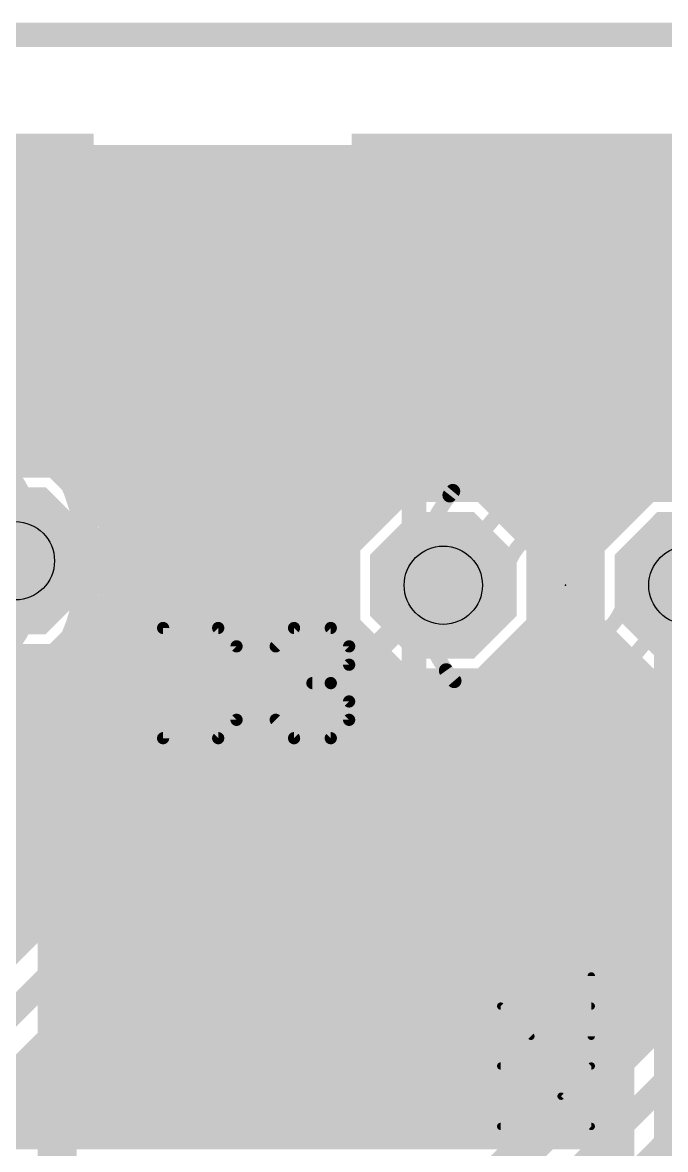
# Model space of a CAD drawing. Extents: x 0 to 10.8, y 0 to 6.1.
# Drawn here: x 4.6068 to 4.8698, y 4.072 to 4.5326 of the extents above; entities that cross this region are included whole.
import ezdxf

# ---------------------------------------------------------------- set-up
doc = ezdxf.new("R2010")
doc.units = 0
for name, color, linetype in [('1', 22, 'CONTINUOUS'), ('116', 253, 'CONTINUOUS'), ('16', 175, 'CONTINUOUS'), ('17', 82, 'CONTINUOUS'), ('20', 7, 'CONTINUOUS'), ('21', 253, 'CONTINUOUS'), ('23', 7, 'CONTINUOUS'), ('25', 253, 'CONTINUOUS'), ('29', 253, 'CONTINUOUS'), ('30', 253, 'CONTINUOUS'), ('37', 253, 'CONTINUOUS'), ('44', 253, 'CONTINUOUS'), ('51', 253, 'CONTINUOUS')]:
    doc.layers.add(name, color=color, linetype=linetype)

# ---------------------------------------------------------------- blocks, each defined once
blk = doc.blocks.new('RECT')
blk.add_solid([(-0.5, -0.5), (0.5, -0.5), (-0.5, 0.5), (0.5, 0.5)])
blk = doc.blocks.new('OCTAGONP')
at = {"const_width": 0.5}
blk.add_lwpolyline([(-0.25, -0.103553), (-0.25, 0.103553), (-0.103553, 0.25), (0.103553, 0.25), (0.25, 0.103553), (0.25, -0.103553), (0.103553, -0.25), (-0.103553, -0.25), (-0.25, -0.103553), (-0.25, 0.103553)], dxfattribs=at)

msp = doc.modelspace()

# ---------------------------------------------------------------- linework, layer by layer
at = {"layer": '1'}
for points, const_width in [([(3.717157, 4.474559), (6.526291, 4.474559)], 0.016), ([(3.748213, 4.464), (6.548846, 4.464)], 0.016), ([(3.773965, 4.448), (6.532846, 4.448)], 0.016), ([(3.789965, 4.432), (6.516846, 4.432)], 0.016), ([(3.801776, 4.416), (6.500846, 4.416)], 0.016), ([(3.811012, 4.4), (6.484846, 4.4)], 0.016), ([(3.816665, 4.384), (6.468846, 4.384)], 0.016), ([(3.820953, 4.368), (6.452846, 4.368)], 0.016), ([(4.621311, 4.354579), (4.58652, 4.354579)], 0.016), ([(4.645913, 4.329976), (4.621311, 4.354579)], 0.016), ([(4.62389, 4.352), (6.436846, 4.352)], 0.016), ([(4.76152, 4.344579), (4.736917, 4.319976)], 0.016), ([(4.796311, 4.344579), (4.76152, 4.344579)], 0.016), ([(4.820913, 4.319976), (4.796311, 4.344579)], 0.016), ([(4.86152, 4.344579), (4.836917, 4.319976)], 0.016), ([(4.896311, 4.344579), (4.86152, 4.344579)], 0.016), ([(4.63989, 4.336), (4.752941, 4.336)], 0.016), ([(4.80489, 4.336), (4.852941, 4.336)], 0.016), ([(4.645913, 4.295185), (4.645913, 4.329976)], 0.016), ([(4.645913, 4.32), (4.736941, 4.32)], 0.016), ([(4.736917, 4.319976), (4.736917, 4.285185)], 0.016), ([(4.82089, 4.32), (4.836941, 4.32)], 0.016), ([(4.820913, 4.285185), (4.820913, 4.319976)], 0.016), ([(4.836917, 4.319976), (4.836917, 4.285185)], 0.016), ([(4.6, 4.31), (4.603917, 4.312583)], 0.01), ([(4.645913, 4.304), (4.736917, 4.304)], 0.016), ([(4.820913, 4.304), (4.836917, 4.304)], 0.016), ([(4.621311, 4.270583), (4.645913, 4.295185)], 0.016), ([(4.87, 4.295), (4.875, 4.3)], 0.01), ([(4.87, 3.93), (4.87, 4.295)], 0.01), ([(4.638728, 4.288), (4.736917, 4.288)], 0.016), ([(4.736917, 4.285185), (4.76152, 4.260583)], 0.016), ([(4.796311, 4.260583), (4.820913, 4.285185)], 0.016), ([(4.820913, 4.288), (4.836917, 4.288)], 0.016), ([(4.836917, 4.285185), (4.849, 4.273102)], 0.016), ([(4.622728, 4.272), (4.750102, 4.272)], 0.016), ([(4.807728, 4.272), (4.849, 4.272)], 0.016), ([(4.849, 4.273102), (4.849, 3.949417)], 0.016), ([(4.620996, 3.961299), (4.620996, 4.270583)], 0.016), ([(4.620996, 4.270583), (4.621311, 4.270583)], 0.016), ([(4.76152, 4.260583), (4.796311, 4.260583)], 0.016), ([(4.620996, 4.256), (4.849, 4.256)], 0.016), ([(4.620996, 4.24), (4.849, 4.24)], 0.016), ([(4.620996, 4.224), (4.849, 4.224)], 0.016), ([(4.620996, 4.208), (4.849, 4.208)], 0.016), ([(4.620996, 4.192), (4.849, 4.192)], 0.016), ([(4.620996, 4.176), (4.849, 4.176)], 0.016), ([(4.620996, 4.16), (4.849, 4.16)], 0.016), ([(4.620996, 4.144), (4.849, 4.144)], 0.016), ([(4.620996, 4.128), (4.849, 4.128)], 0.016), ([(4.620996, 4.112), (4.849, 4.112)], 0.016), ([(4.620996, 4.096), (4.849, 4.096)], 0.016), ([(4.620996, 4.08), (4.849, 4.08)], 0.016)]:
    msp.add_lwpolyline(points, dxfattribs=dict(at, const_width=const_width))
for points, const_width in [([(4.624139, 4.357407, 1), (4.618483, 4.35175)], 0.008), ([(4.621311, 4.350579, 1), (4.621311, 4.358579)], 0.008), ([(4.62389, 4.356, 1), (4.62389, 4.348)], 0.008), ([(4.76152, 4.348579, 1), (4.76152, 4.340579)], 0.008), ([(4.764348, 4.34175, 1), (4.758691, 4.347407)], 0.008), ([(4.799139, 4.347407, 1), (4.793483, 4.34175)], 0.008), ([(4.796311, 4.340579, 1), (4.796311, 4.348579)], 0.008), ([(4.86152, 4.348579, 1), (4.86152, 4.340579)], 0.008), ([(4.864348, 4.34175, 1), (4.858691, 4.347407)], 0.008), ([(4.63989, 4.34, 1), (4.63989, 4.332)], 0.008), ([(4.752941, 4.332, 1), (4.752941, 4.34)], 0.008), ([(4.80489, 4.34, 1), (4.80489, 4.332)], 0.008), ([(4.852941, 4.332, 1), (4.852941, 4.34)], 0.008), ([(4.649913, 4.329976, 1), (4.641913, 4.329976)], 0.008), ([(4.643085, 4.327148, 1), (4.648742, 4.332805)], 0.008), ([(4.645913, 4.324, 1), (4.645913, 4.316)], 0.008), ([(4.740917, 4.319976, 1), (4.732917, 4.319976)], 0.008), ([(4.734089, 4.322805, 1), (4.739746, 4.317148)], 0.008), ([(4.736941, 4.316, 1), (4.736941, 4.324)], 0.008), ([(4.82089, 4.324, 1), (4.82089, 4.316)], 0.008), ([(4.824913, 4.319976, 1), (4.816913, 4.319976)], 0.008), ([(4.818085, 4.317148, 1), (4.823742, 4.322805)], 0.008), ([(4.840917, 4.319976, 1), (4.832917, 4.319976)], 0.008), ([(4.834089, 4.322805, 1), (4.839746, 4.317148)], 0.008), ([(4.836941, 4.316, 1), (4.836941, 4.324)], 0.008), ([(4.605293, 4.310495, 1), (4.602541, 4.31467)], 0.005), ([(4.645913, 4.308, 1), (4.645913, 4.3)], 0.008), ([(4.736917, 4.3, 1), (4.736917, 4.308)], 0.008), ([(4.820913, 4.308, 1), (4.820913, 4.3)], 0.008), ([(4.836917, 4.3, 1), (4.836917, 4.308)], 0.008), ([(4.648742, 4.292357, 1), (4.643085, 4.298013)], 0.008), ([(4.641913, 4.295185, 1), (4.649913, 4.295185)], 0.008), ([(4.8725, 4.295, 1), (4.8675, 4.295)], 0.005), ([(4.868232, 4.296768, 1), (4.871768, 4.293232)], 0.005), ([(4.638728, 4.292, 1), (4.638728, 4.284)], 0.008), ([(4.739746, 4.288013, 1), (4.734089, 4.282357)], 0.008), ([(4.736917, 4.284, 1), (4.736917, 4.292)], 0.008), ([(4.820913, 4.292, 1), (4.820913, 4.284)], 0.008), ([(4.823742, 4.282357, 1), (4.818085, 4.288013)], 0.008), ([(4.839746, 4.288013, 1), (4.834089, 4.282357)], 0.008), ([(4.836917, 4.284, 1), (4.836917, 4.292)], 0.008), ([(4.732917, 4.285185, 1), (4.740917, 4.285185)], 0.008), ([(4.816913, 4.285185, 1), (4.824913, 4.285185)], 0.008), ([(4.832917, 4.285185, 1), (4.840917, 4.285185)], 0.008), ([(4.622728, 4.276, 1), (4.622728, 4.268)], 0.008), ([(4.750102, 4.268, 1), (4.750102, 4.276)], 0.008), ([(4.807728, 4.276, 1), (4.807728, 4.268)], 0.008), ([(4.853, 4.273102, 1), (4.845, 4.273102)], 0.008), ([(4.846172, 4.270274, 1), (4.851828, 4.275931)], 0.008), ([(4.849, 4.268, 1), (4.849, 4.276)], 0.008), ([(4.624996, 4.270583, 1), (4.616996, 4.270583)], 0.008), ([(4.620996, 4.274583, 1), (4.620996, 4.266583)], 0.008), ([(4.618483, 4.273411, 1), (4.624139, 4.267754)], 0.008), ([(4.621311, 4.266583, 1), (4.621311, 4.274583)], 0.008), ([(4.76152, 4.264583, 1), (4.76152, 4.256583)], 0.008), ([(4.758691, 4.257754, 1), (4.764348, 4.263411)], 0.008), ([(4.793483, 4.263411, 1), (4.799139, 4.257754)], 0.008), ([(4.796311, 4.256583, 1), (4.796311, 4.264583)], 0.008), ([(4.620996, 4.26, 1), (4.620996, 4.252)], 0.008), ([(4.849, 4.252, 1), (4.849, 4.26)], 0.008), ([(4.620996, 4.244, 1), (4.620996, 4.236)], 0.008), ([(4.849, 4.236, 1), (4.849, 4.244)], 0.008), ([(4.620996, 4.228, 1), (4.620996, 4.22)], 0.008), ([(4.849, 4.22, 1), (4.849, 4.228)], 0.008), ([(4.620996, 4.212, 1), (4.620996, 4.204)], 0.008), ([(4.849, 4.204, 1), (4.849, 4.212)], 0.008), ([(4.620996, 4.196, 1), (4.620996, 4.188)], 0.008), ([(4.849, 4.188, 1), (4.849, 4.196)], 0.008), ([(4.620996, 4.18, 1), (4.620996, 4.172)], 0.008), ([(4.849, 4.172, 1), (4.849, 4.18)], 0.008), ([(4.620996, 4.164, 1), (4.620996, 4.156)], 0.008), ([(4.849, 4.156, 1), (4.849, 4.164)], 0.008), ([(4.620996, 4.148, 1), (4.620996, 4.14)], 0.008), ([(4.849, 4.14, 1), (4.849, 4.148)], 0.008), ([(4.620996, 4.132, 1), (4.620996, 4.124)], 0.008), ([(4.849, 4.124, 1), (4.849, 4.132)], 0.008), ([(4.620996, 4.116, 1), (4.620996, 4.108)], 0.008), ([(4.849, 4.108, 1), (4.849, 4.116)], 0.008), ([(4.620996, 4.1, 1), (4.620996, 4.092)], 0.008), ([(4.849, 4.092, 1), (4.849, 4.1)], 0.008), ([(4.620996, 4.084, 1), (4.620996, 4.076)], 0.008), ([(4.849, 4.076, 1), (4.849, 4.084)], 0.008)]:
    msp.add_lwpolyline(points, format="xyb", dxfattribs=dict(at, const_width=const_width))
at = {"layer": '116', "const_width": 0.012047}
for points in [[(4.603937, 4.300669, 1), (4.603937, 4.324528, 1), (4.603937, 4.300669)], [(4.778937, 4.290669, 1), (4.778937, 4.314528, 1), (4.778937, 4.290669)], [(4.878937, 4.290669, 1), (4.878937, 4.314528, 1), (4.878937, 4.290669)]]:
    msp.add_lwpolyline(points, format="xyb", dxfattribs=at)
at = {"layer": '16'}
for points, const_width in [([(5.55, 4.475), (1.69, 4.475)], 0.01), ([(3.765528, 4.454), (5.541299, 4.454)], 0.016), ([(3.773965, 4.448), (5.547299, 4.448)], 0.016), ([(3.789965, 4.432), (5.563299, 4.432)], 0.016), ([(3.801776, 4.416), (5.579299, 4.416)], 0.016), ([(3.811012, 4.4), (5.595299, 4.4)], 0.016), ([(3.816665, 4.384), (5.611299, 4.384)], 0.016), ([(3.820953, 4.368), (5.627299, 4.368)], 0.016), ([(4.621311, 4.354579), (4.58652, 4.354579)], 0.016), ([(4.645913, 4.329976), (4.621311, 4.354579)], 0.016), ([(4.62389, 4.352), (5.643299, 4.352)], 0.016), ([(4.76152, 4.344579), (4.736917, 4.319976)], 0.016), ([(4.796311, 4.344579), (4.76152, 4.344579)], 0.016), ([(4.820913, 4.319976), (4.796311, 4.344579)], 0.016), ([(4.86152, 4.344579), (4.836917, 4.319976)], 0.016), ([(4.896311, 4.344579), (4.86152, 4.344579)], 0.016), ([(4.63989, 4.336), (4.752941, 4.336)], 0.016), ([(4.80489, 4.336), (4.852941, 4.336)], 0.016), ([(4.645913, 4.295185), (4.645913, 4.329976)], 0.016), ([(4.645913, 4.32), (4.736941, 4.32)], 0.016), ([(4.736917, 4.319976), (4.736917, 4.291614)], 0.016), ([(4.82089, 4.32), (4.836941, 4.32)], 0.016), ([(4.820913, 4.285185), (4.820913, 4.319976)], 0.016), ([(4.836917, 4.319976), (4.836917, 4.285185)], 0.016), ([(4.645913, 4.304), (4.736917, 4.304)], 0.016), ([(4.820913, 4.304), (4.836917, 4.304)], 0.016), ([(4.775, 4.3), (4.778917, 4.302583)], 0.01), ([(4.415, 3.94), (4.775, 4.3)], 0.01), ([(4.621311, 4.270583), (4.645913, 4.295185)], 0.016), ([(4.69, 3.92), (5.07, 4.3)], 0.01), ([(4.736917, 4.291614), (4.406299, 3.960996)], 0.016), ([(5.032189, 4.291886), (4.681299, 3.940996)], 0.016), ([(4.638728, 4.288), (4.733303, 4.288)], 0.016), ([(4.796311, 4.260583), (4.820913, 4.285185)], 0.016), ([(4.820913, 4.288), (4.836917, 4.288)], 0.016), ([(4.836917, 4.285185), (4.86152, 4.260583)], 0.016), ([(4.622728, 4.272), (4.717303, 4.272)], 0.016), ([(4.807728, 4.272), (4.850102, 4.272)], 0.016), ([(4.58652, 4.270583), (4.621311, 4.270583)], 0.016), ([(4.445689, 3.940996), (4.76528, 4.260583)], 0.016), ([(4.710996, 3.911299), (5.06028, 4.260583)], 0.016), ([(4.76528, 4.260583), (4.796311, 4.260583)], 0.016), ([(4.86152, 4.260583), (4.896311, 4.260583)], 0.016), ([(4.475697, 4.256), (4.701303, 4.256)], 0.016), ([(4.760693, 4.256), (4.996303, 4.256)], 0.016), ([(4.459697, 4.24), (4.685303, 4.24)], 0.016), ([(4.744693, 4.24), (4.980303, 4.24)], 0.016), ([(4.443697, 4.224), (4.669303, 4.224)], 0.016), ([(4.728693, 4.224), (4.964303, 4.224)], 0.016), ([(4.427697, 4.208), (4.653303, 4.208)], 0.016), ([(4.712693, 4.208), (4.948303, 4.208)], 0.016), ([(4.411697, 4.192), (4.637303, 4.192)], 0.016), ([(4.696693, 4.192), (4.932303, 4.192)], 0.016), ([(4.395697, 4.176), (4.621303, 4.176)], 0.016), ([(4.680693, 4.176), (4.916303, 4.176)], 0.016), ([(4.379697, 4.16), (4.605303, 4.16)], 0.016), ([(4.664693, 4.16), (4.900303, 4.16)], 0.016), ([(4.648693, 4.144), (4.884303, 4.144)], 0.016), ([(4.632693, 4.128), (4.868303, 4.128)], 0.016), ([(4.616693, 4.112), (4.852303, 4.112)], 0.016), ([(4.600693, 4.096), (4.836303, 4.096)], 0.016), ([(4.584693, 4.08), (4.820303, 4.08)], 0.016)]:
    msp.add_lwpolyline(points, dxfattribs=dict(at, const_width=const_width))
for points, const_width in [([(4.624139, 4.357407, 1), (4.618483, 4.35175)], 0.008), ([(4.621311, 4.350579, 1), (4.621311, 4.358579)], 0.008), ([(4.62389, 4.356, 1), (4.62389, 4.348)], 0.008), ([(4.76152, 4.348579, 1), (4.76152, 4.340579)], 0.008), ([(4.764348, 4.34175, 1), (4.758691, 4.347407)], 0.008), ([(4.799139, 4.347407, 1), (4.793483, 4.34175)], 0.008), ([(4.796311, 4.340579, 1), (4.796311, 4.348579)], 0.008), ([(4.86152, 4.348579, 1), (4.86152, 4.340579)], 0.008), ([(4.864348, 4.34175, 1), (4.858691, 4.347407)], 0.008), ([(4.63989, 4.34, 1), (4.63989, 4.332)], 0.008), ([(4.752941, 4.332, 1), (4.752941, 4.34)], 0.008), ([(4.80489, 4.34, 1), (4.80489, 4.332)], 0.008), ([(4.852941, 4.332, 1), (4.852941, 4.34)], 0.008), ([(4.649913, 4.329976, 1), (4.641913, 4.329976)], 0.008), ([(4.643085, 4.327148, 1), (4.648742, 4.332805)], 0.008), ([(4.645913, 4.324, 1), (4.645913, 4.316)], 0.008), ([(4.740917, 4.319976, 1), (4.732917, 4.319976)], 0.008), ([(4.734089, 4.322805, 1), (4.739746, 4.317148)], 0.008), ([(4.736941, 4.316, 1), (4.736941, 4.324)], 0.008), ([(4.82089, 4.324, 1), (4.82089, 4.316)], 0.008), ([(4.824913, 4.319976, 1), (4.816913, 4.319976)], 0.008), ([(4.818085, 4.317148, 1), (4.823742, 4.322805)], 0.008), ([(4.840917, 4.319976, 1), (4.832917, 4.319976)], 0.008), ([(4.834089, 4.322805, 1), (4.839746, 4.317148)], 0.008), ([(4.836941, 4.316, 1), (4.836941, 4.324)], 0.008), ([(4.645913, 4.308, 1), (4.645913, 4.3)], 0.008), ([(4.736917, 4.3, 1), (4.736917, 4.308)], 0.008), ([(4.820913, 4.308, 1), (4.820913, 4.3)], 0.008), ([(4.836917, 4.3, 1), (4.836917, 4.308)], 0.008), ([(4.780293, 4.300495, 1), (4.777541, 4.30467)], 0.005), ([(4.648742, 4.292357, 1), (4.643085, 4.298013)], 0.008), ([(4.773624, 4.302087, 1), (4.776376, 4.297913)], 0.005), ([(4.776768, 4.298232, 1), (4.773232, 4.301768)], 0.005), ([(4.641913, 4.295185, 1), (4.649913, 4.295185)], 0.008), ([(4.739746, 4.288786, 1), (4.734089, 4.294443)], 0.008), ([(4.638728, 4.292, 1), (4.638728, 4.284)], 0.008), ([(4.732917, 4.291614, 1), (4.740917, 4.291614)], 0.008), ([(4.733303, 4.284, 1), (4.733303, 4.292)], 0.008), ([(4.820913, 4.292, 1), (4.820913, 4.284)], 0.008), ([(4.823742, 4.282357, 1), (4.818085, 4.288013)], 0.008), ([(4.839746, 4.288013, 1), (4.834089, 4.282357)], 0.008), ([(4.836917, 4.284, 1), (4.836917, 4.292)], 0.008), ([(4.816913, 4.285185, 1), (4.824913, 4.285185)], 0.008), ([(4.832917, 4.285185, 1), (4.840917, 4.285185)], 0.008), ([(4.622728, 4.276, 1), (4.622728, 4.268)], 0.008), ([(4.717303, 4.268, 1), (4.717303, 4.276)], 0.008), ([(4.807728, 4.276, 1), (4.807728, 4.268)], 0.008), ([(4.850102, 4.268, 1), (4.850102, 4.276)], 0.008), ([(4.618483, 4.273411, 1), (4.624139, 4.267754)], 0.008), ([(4.621311, 4.266583, 1), (4.621311, 4.274583)], 0.008), ([(4.76528, 4.264583, 1), (4.76528, 4.256583)], 0.008), ([(4.768108, 4.257754, 1), (4.762451, 4.263411)], 0.008), ([(4.793483, 4.263411, 1), (4.799139, 4.257754)], 0.008), ([(4.796311, 4.256583, 1), (4.796311, 4.264583)], 0.008), ([(4.86152, 4.264583, 1), (4.86152, 4.256583)], 0.008), ([(4.858691, 4.257754, 1), (4.864348, 4.263411)], 0.008), ([(4.701303, 4.252, 1), (4.701303, 4.26)], 0.008), ([(4.760693, 4.26, 1), (4.760693, 4.252)], 0.008), ([(4.685303, 4.236, 1), (4.685303, 4.244)], 0.008), ([(4.744693, 4.244, 1), (4.744693, 4.236)], 0.008), ([(4.669303, 4.22, 1), (4.669303, 4.228)], 0.008), ([(4.728693, 4.228, 1), (4.728693, 4.22)], 0.008), ([(4.653303, 4.204, 1), (4.653303, 4.212)], 0.008), ([(4.712693, 4.212, 1), (4.712693, 4.204)], 0.008), ([(4.637303, 4.188, 1), (4.637303, 4.196)], 0.008), ([(4.696693, 4.196, 1), (4.696693, 4.188)], 0.008), ([(4.621303, 4.172, 1), (4.621303, 4.18)], 0.008), ([(4.680693, 4.18, 1), (4.680693, 4.172)], 0.008), ([(4.605303, 4.156, 1), (4.605303, 4.164)], 0.008), ([(4.664693, 4.164, 1), (4.664693, 4.156)], 0.008), ([(4.648693, 4.148, 1), (4.648693, 4.14)], 0.008), ([(4.632693, 4.132, 1), (4.632693, 4.124)], 0.008), ([(4.868303, 4.124, 1), (4.868303, 4.132)], 0.008), ([(4.616693, 4.116, 1), (4.616693, 4.108)], 0.008), ([(4.852303, 4.108, 1), (4.852303, 4.116)], 0.008), ([(4.836303, 4.092, 1), (4.836303, 4.1)], 0.008), ([(4.820303, 4.076, 1), (4.820303, 4.084)], 0.008)]:
    msp.add_lwpolyline(points, format="xyb", dxfattribs=dict(at, const_width=const_width))
at = {"layer": '20', "const_width": 0.01}
msp.add_lwpolyline([(6.515748, 4.527559), (0, 4.527559)], dxfattribs=at)
at = {"layer": '21'}
for points, const_width in [([(4.623378, 4.352276, 0.269146), (4.553917, 4.392583)], 0.01), ([(4.828917, 4.382583, 0.220608), (4.767846, 4.35426)], 0.01), ([(4.898378, 4.342276, 0.269146), (4.828917, 4.382583)], 0.01), ([(4.828917, 4.385083, 1), (4.828917, 4.380083)], 0.005), ([(4.828917, 4.380083, 1), (4.828917, 4.385083)], 0.005), ([(4.828917, 4.362583, 0.231452), (4.781555, 4.339417)], 0.006), ([(4.87628, 4.339417, 0.231452), (4.828917, 4.362583)], 0.006), ([(4.828917, 4.364083, 1), (4.828917, 4.361083)], 0.003), ([(4.828917, 4.361083, 1), (4.828917, 4.364083)], 0.003), ([(4.765938, 4.355875, 1), (4.769755, 4.352645)], 0.005), ([(4.621207, 4.351035, 1), (4.625549, 4.353516)], 0.005), ([(4.780371, 4.340338, 1), (4.782739, 4.338496)], 0.003), ([(4.553917, 4.232583, 0.276979), (4.624504, 4.274937)], 0.01), ([(4.62671, 4.273761, 1), (4.622298, 4.276113)], 0.005), ([(4.780094, 4.267709, 0.242211), (4.828917, 4.242583)], 0.006), ([(4.781315, 4.268581, 1), (4.778874, 4.266837)], 0.003), ([(4.828917, 4.222583, 0.276979), (4.899504, 4.264937)], 0.01), ([(4.828917, 4.242583, 0.236068), (4.876917, 4.266583)], 0.006), ([(4.767461, 4.251366, 0.222578), (4.828917, 4.222583)], 0.01), ([(4.769381, 4.252967, 1), (4.76554, 4.249766)], 0.005), ([(4.828917, 4.244083, 1), (4.828917, 4.241083)], 0.003), ([(4.828917, 4.241083, 1), (4.828917, 4.244083)], 0.003), ([(4.828917, 4.225083, 1), (4.828917, 4.220083)], 0.005), ([(4.828917, 4.220083, 1), (4.828917, 4.225083)], 0.005)]:
    msp.add_lwpolyline(points, format="xyb", dxfattribs=dict(at, const_width=const_width))
at = {"layer": '23'}
msp.add_point((4.828917, 4.302583), dxfattribs=at)
at = {"layer": '25'}
for points, const_width in [([(4.664343, 4.285118), (4.664343, 4.240083)], 0.005), ([(4.686858, 4.285118), (4.664343, 4.285118)], 0.005), ([(4.694366, 4.277614), (4.686858, 4.285118)], 0.005), ([(4.710378, 4.277614), (4.717882, 4.285118)], 0.005), ([(4.717882, 4.285118), (4.732894, 4.285118)], 0.005), ([(4.732894, 4.285118), (4.740402, 4.277614)], 0.005), ([(4.694366, 4.247587), (4.694366, 4.277614)], 0.005), ([(4.740402, 4.277614), (4.740402, 4.270106)], 0.005), ([(4.740402, 4.270106), (4.732894, 4.262598)], 0.005), ([(4.732894, 4.262598), (4.72539, 4.262598)], 0.005), ([(4.732894, 4.262598), (4.740402, 4.255094)], 0.005), ([(4.740402, 4.255094), (4.740402, 4.247587)], 0.005), ([(4.686858, 4.240083), (4.694366, 4.247587)], 0.005), ([(4.717882, 4.240083), (4.710378, 4.247587)], 0.005), ([(4.740402, 4.247587), (4.732894, 4.240083)], 0.005), ([(4.664343, 4.240083), (4.686858, 4.240083)], 0.005), ([(4.732894, 4.240083), (4.717882, 4.240083)], 0.005), ([(4.839417, 4.118252), (4.839417, 4.142937)], 0.003), ([(4.814732, 4.118252), (4.802386, 4.130594)], 0.003), ([(4.802386, 4.130594), (4.839417, 4.130594)], 0.003), ([(4.839417, 4.106106), (4.802386, 4.106106)], 0.003), ([(4.827075, 4.093764), (4.839417, 4.106106)], 0.003), ([(4.839417, 4.081421), (4.827075, 4.093764)], 0.003), ([(4.802386, 4.081421), (4.839417, 4.081421)], 0.003)]:
    msp.add_lwpolyline(points, dxfattribs=dict(at, const_width=const_width))
for points, const_width in [([(4.665593, 4.285118, 1), (4.663093, 4.285118)], 0.0025), ([(4.664343, 4.286368, 1), (4.664343, 4.283868)], 0.0025), ([(4.687742, 4.286002, 1), (4.685975, 4.284234)], 0.0025), ([(4.686858, 4.283868, 1), (4.686858, 4.286368)], 0.0025), ([(4.717882, 4.286368, 1), (4.717882, 4.283868)], 0.0025), ([(4.718766, 4.284234, 1), (4.716998, 4.286002)], 0.0025), ([(4.733777, 4.286002, 1), (4.73201, 4.284234)], 0.0025), ([(4.732894, 4.283868, 1), (4.732894, 4.286368)], 0.0025), ([(4.695616, 4.277614, 1), (4.693116, 4.277614)], 0.0025), ([(4.693482, 4.27673, 1), (4.69525, 4.278498)], 0.0025), ([(4.709494, 4.278498, 1), (4.711262, 4.27673)], 0.0025), ([(4.741652, 4.277614, 1), (4.739152, 4.277614)], 0.0025), ([(4.739518, 4.27673, 1), (4.741285, 4.278498)], 0.0025), ([(4.739152, 4.270106, 1), (4.741652, 4.270106)], 0.0025), ([(4.741285, 4.269222, 1), (4.739518, 4.27099)], 0.0025), ([(4.72539, 4.263848, 1), (4.72539, 4.261348)], 0.0025), ([(4.733777, 4.263483, 1), (4.73201, 4.261714)], 0.0025), ([(4.732894, 4.261348, 1), (4.732894, 4.263848)], 0.0025), ([(4.73201, 4.263482, 1), (4.733778, 4.261715)], 0.0025), ([(4.741652, 4.255094, 1), (4.739152, 4.255094)], 0.0025), ([(4.739518, 4.25421, 1), (4.741285, 4.255979)], 0.0025), ([(4.693116, 4.247587, 1), (4.695616, 4.247587)], 0.0025), ([(4.69525, 4.246702, 1), (4.693482, 4.248471)], 0.0025), ([(4.711262, 4.24847, 1), (4.709494, 4.246703)], 0.0025), ([(4.739152, 4.247587, 1), (4.741652, 4.247587)], 0.0025), ([(4.741285, 4.246702, 1), (4.739518, 4.248471)], 0.0025), ([(4.664343, 4.241333, 1), (4.664343, 4.238833)], 0.0025), ([(4.685975, 4.240967, 1), (4.687742, 4.239199)], 0.0025), ([(4.686858, 4.238833, 1), (4.686858, 4.241333)], 0.0025), ([(4.717882, 4.241333, 1), (4.717882, 4.238833)], 0.0025), ([(4.716998, 4.239199, 1), (4.718766, 4.240967)], 0.0025), ([(4.73201, 4.240967, 1), (4.733777, 4.239199)], 0.0025), ([(4.732894, 4.238833, 1), (4.732894, 4.241333)], 0.0025), ([(4.663093, 4.240083, 1), (4.665593, 4.240083)], 0.0025), ([(4.840167, 4.142937, 1), (4.838667, 4.142937)], 0.0015), ([(4.802916, 4.131125, 1), (4.801856, 4.130064)], 0.0015), ([(4.802386, 4.131344, 1), (4.802386, 4.129844)], 0.0015), ([(4.839417, 4.129844, 1), (4.839417, 4.131344)], 0.0015), ([(4.814202, 4.117722, 1), (4.815263, 4.118782)], 0.0015), ([(4.838667, 4.118252, 1), (4.840167, 4.118252)], 0.0015), ([(4.802386, 4.106856, 1), (4.802386, 4.105356)], 0.0015), ([(4.839948, 4.105576, 1), (4.838887, 4.106637)], 0.0015), ([(4.839417, 4.105356, 1), (4.839417, 4.106856)], 0.0015), ([(4.827605, 4.094294, 1), (4.826544, 4.093233)], 0.0015), ([(4.826544, 4.094294, 1), (4.827605, 4.093233)], 0.0015), ([(4.802386, 4.082171, 1), (4.802386, 4.080671)], 0.0015), ([(4.838887, 4.080891, 1), (4.839948, 4.081952)], 0.0015), ([(4.839417, 4.080671, 1), (4.839417, 4.082171)], 0.0015)]:
    msp.add_lwpolyline(points, format="xyb", dxfattribs=dict(at, const_width=const_width))
at = {"layer": '44'}
for centre in [(4.603917, 4.312583), (4.778917, 4.302583), (4.878917, 4.302583)]:
    msp.add_circle(centre, 0.016, dxfattribs=at)
at = {"layer": '51'}
for points, const_width in [([(4.633917, 4.312583, 0.138798), (4.622051, 4.354512)], 0.01), ([(4.62418, 4.355822, 1), (4.619922, 4.353202)], 0.005), ([(4.769417, 4.352583, 1), (4.764417, 4.352583)], 0.005), ([(4.613917, 4.312583, 0.183686), (4.598764, 4.352445)], 0.006), ([(4.782823, 4.340992, 0.175444), (4.768917, 4.302583)], 0.006), ([(4.783975, 4.340032, 1), (4.78167, 4.341952)], 0.003), ([(4.828917, 4.342583, 0.414214), (4.788917, 4.302583)], 0.006), ([(4.828917, 4.341083, 1), (4.828917, 4.344083)], 0.003), ([(4.828917, 4.327583, 0.414214), (4.803917, 4.302583)], 0.006), ([(4.828917, 4.326083, 1), (4.828917, 4.329083)], 0.003), ([(4.600012, 4.274173, 0.175444), (4.613917, 4.312583)], 0.006), ([(4.615417, 4.312583, 1), (4.612417, 4.312583)], 0.003), ([(4.624354, 4.274654, 0.124121), (4.633917, 4.312583)], 0.01), ([(4.636417, 4.312583, 1), (4.631417, 4.312583)], 0.005), ([(4.612417, 4.312583, 1), (4.615417, 4.312583)], 0.003), ([(4.631417, 4.312583, 1), (4.636417, 4.312583)], 0.005), ([(4.768917, 4.302583, 0.179033), (4.783362, 4.263535)], 0.006), ([(4.770417, 4.302583, 1), (4.767417, 4.302583)], 0.003), ([(4.767417, 4.302583, 1), (4.770417, 4.302583)], 0.003), ([(4.787417, 4.302583, 1), (4.790417, 4.302583)], 0.003), ([(4.802417, 4.302583, 1), (4.805417, 4.302583)], 0.003), ([(4.828917, 4.277583, 0.414214), (4.853917, 4.302583)], 0.006), ([(4.828917, 4.262583, 0.414214), (4.868917, 4.302583)], 0.006), ([(4.855417, 4.302583, 1), (4.852417, 4.302583)], 0.003), ([(4.870417, 4.302583, 1), (4.867417, 4.302583)], 0.003), ([(4.828917, 4.279083, 1), (4.828917, 4.276083)], 0.003), ([(4.622153, 4.275839, 1), (4.626555, 4.273468)], 0.005), ([(4.782223, 4.262559, 1), (4.784501, 4.264512)], 0.003), ([(4.828917, 4.264083, 1), (4.828917, 4.261083)], 0.003), ([(4.764417, 4.252583, 1), (4.769417, 4.252583)], 0.005)]:
    msp.add_lwpolyline(points, format="xyb", dxfattribs=dict(at, const_width=const_width))
at = {"layer": '51', "const_width": 0.01}
msp.add_lwpolyline([(4.766917, 4.352583), (4.766917, 4.252583)], dxfattribs=at)

# ---------------------------------------------------------------- block references
at = {"layer": '17', "xscale": 0.052, "yscale": 0.052, "rotation": 180}
for p in [(4.603917, 4.312583), (4.603917, 4.312583), (4.778917, 4.302583), (4.778917, 4.302583), (4.878917, 4.302583), (4.878917, 4.302583)]:
    msp.add_blockref('OCTAGONP', p, dxfattribs=at)
at = {"layer": '29', "xscale": 0.06, "yscale": 0.06, "rotation": 180}
for p in [(4.603917, 4.312583), (4.778917, 4.302583), (4.878917, 4.302583)]:
    msp.add_blockref('OCTAGONP', p, dxfattribs=at)
at = {"layer": '30', "xscale": 0.06, "yscale": 0.06, "rotation": 180}
for p in [(4.603917, 4.312583), (4.778917, 4.302583), (4.878917, 4.302583)]:
    msp.add_blockref('OCTAGONP', p, dxfattribs=at)
at = {"layer": '37', "xscale": 0.179496, "yscale": 0.125, "rotation": 180}
for p in [(4.546169, 4.424583), (4.831169, 4.424583)]:
    msp.add_blockref('RECT', p, dxfattribs=at)

doc.saveas('drawing.dxf')
